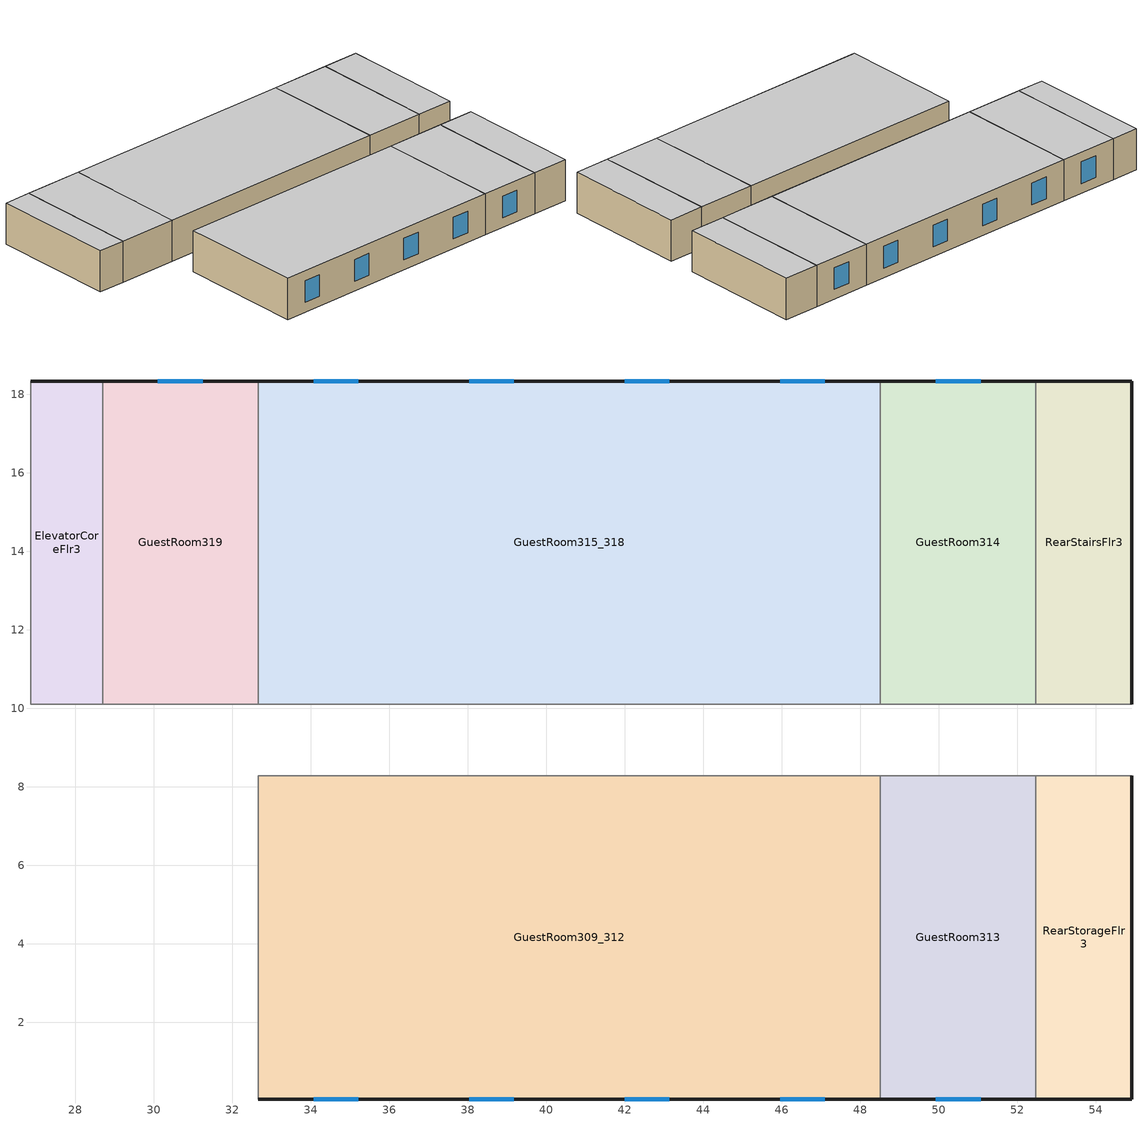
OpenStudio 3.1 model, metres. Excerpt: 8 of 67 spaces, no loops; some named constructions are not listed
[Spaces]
RearStairsFlr3
 floor to RearStairsFlr2 (NACM_Interior Floor): 54.91,18.34 54.91,10.11 52.47,10.11 52.47,18.34 z6.1
 wall outside (Base_CZ12-NonresMetalFrameWallU055): 54.91,10.11 54.91,18.34 52.47,18.34 z6.1:8.84
 wall to CorridorFlr3: 52.47,10.11 54.91,10.11 z6.1:8.84
 wall to GuestRoom314: 52.47,18.34 52.47,10.11 z6.1:8.84
 ceiling to RearStairsFlr4: 54.91,10.11 54.91,18.34 52.47,18.34 52.47,10.11 z8.84
GuestRoom309_312
 floor to GuestRoom209_212 (NACM_Interior Floor): 48.51,8.28 48.51,0.05 32.66,0.05 32.66,8.28 z6.1
 wall outside (Base_CZ12-ResMetalFrameWallU069): 32.66,0.05 48.51,0.05 z6.1:8.84
 wall to CorridorFlr3: 48.51,8.28 32.66,8.28 z6.1:8.84
 wall to GuestRoom306_308: 32.66,8.28 32.66,0.05 z6.1:8.84
 wall to GuestRoom313 (NACM_Interior Wall): 48.51,0.05 48.51,8.28 z6.1:8.84
 window (Base_AllCZ_FixedWinU36_Res): 34.07,0.05 35.21,0.05 / 38.04,0.05 39.18,0.05 / 42,0.05 43.14,0.05 / 45.96,0.05 47.1,0.05 z6.75:8.19
 ceiling to GuestRoom409_412: 48.51,0.05 48.51,8.28 32.66,8.28 32.66,0.05 z8.84
GuestRoom313
 floor to GuestRoom213 (NACM_Interior Floor): 52.47,8.28 52.47,0.05 48.51,0.05 48.51,8.28 z6.1
 wall outside (Base_CZ12-ResMetalFrameWallU069): 48.51,0.05 52.47,0.05 z6.1:8.84
 wall to CorridorFlr3: 52.47,8.28 48.51,8.28 z6.1:8.84
 wall to RearStorageFlr3 (NACM_Interior Wall): 52.47,0.05 52.47,8.28 z6.1:8.84
 window (Base_AllCZ_FixedWinU36_Res): 49.92,0.05 51.06,0.05 z6.75:8.19
 ceiling to GuestRoom413: 52.47,0.05 52.47,8.28 48.51,8.28 48.51,0.05 z8.84
RearStorageFlr3
 floor to RearStorageFlr2 (NACM_Interior Floor): 54.91,8.28 54.91,0.05 52.47,0.05 52.47,8.28 z6.1
 wall outside (Base_CZ12-NonresMetalFrameWallU055): 52.47,0.05 54.91,0.05 54.91,8.28 z6.1:8.84
 wall to CorridorFlr3: 54.91,8.28 52.47,8.28 z6.1:8.84
 ceiling to RearStorageFlr4: 54.91,0.05 54.91,8.28 52.47,8.28 52.47,0.05 z8.84
GuestRoom314
 floor to GuestRoom214 (NACM_Interior Floor): 52.47,18.34 52.47,10.11 48.51,10.11 48.51,18.34 z6.1
 wall outside (Base_CZ12-ResMetalFrameWallU069): 52.47,18.34 48.51,18.34 z6.1:8.84
 wall to CorridorFlr3: 48.51,10.11 52.47,10.11 z6.1:8.84
 wall to GuestRoom315_318 (NACM_Interior Wall): 48.51,18.34 48.51,10.11 z6.1:8.84
 window (Base_AllCZ_FixedWinU36_Res): 51.06,18.34 49.92,18.34 z6.75:8.19
 ceiling to GuestRoom414: 52.47,10.11 52.47,18.34 48.51,18.34 48.51,10.11 z8.84
GuestRoom315_318
 floor to GuestRoom215_218 (NACM_Interior Floor): 48.51,18.34 48.51,10.11 32.66,10.11 32.66,18.34 z6.1
 wall outside (Base_CZ12-ResMetalFrameWallU069): 48.51,18.34 32.66,18.34 z6.1:8.84
 wall to CorridorFlr3: 32.66,10.11 48.51,10.11 z6.1:8.84
 wall to GuestRoom319 (NACM_Interior Wall): 32.66,18.34 32.66,10.11 z6.1:8.84
 window (Base_AllCZ_FixedWinU36_Res): 47.1,18.34 45.96,18.34 / 43.14,18.34 42,18.34 / 39.18,18.34 38.04,18.34 / 35.21,18.34 34.07,18.34 z6.75:8.19
 ceiling to GuestRoom415_418: 48.51,10.11 48.51,18.34 32.66,18.34 32.66,10.11 z8.84
GuestRoom319
 floor to GuestRoom219 (NACM_Interior Floor): 32.66,18.34 32.66,10.11 28.7,10.11 28.7,18.34 z6.1
 wall outside (Base_CZ12-ResMetalFrameWallU069): 32.66,18.34 28.7,18.34 z6.1:8.84
 wall to CorridorFlr3: 28.7,10.11 32.66,10.11 z6.1:8.84
 wall to ElevatorCoreFlr3: 28.7,18.34 28.7,10.11 z6.1:8.84
 window (Base_AllCZ_FixedWinU36_Res): 31.25,18.34 30.11,18.34 z6.75:8.19
 ceiling to GuestRoom419: 32.66,10.11 32.66,18.34 28.7,18.34 28.7,10.11 z8.84
ElevatorCoreFlr3
 floor to ElevatorCoreFlr2 (NACM_Dropped Ceiling): 28.7,18.34 28.7,10.11 26.87,10.11 26.87,18.34 z6.1
 wall outside (Base_CZ12-NonresMetalFrameWallU055): 28.7,18.34 26.87,18.34 z6.1:8.84
 wall to CorridorFlr3: 26.87,18.34 26.87,10.11 28.7,10.11 z6.1:8.84
 ceiling to ElevatorCoreFlr4: 28.7,10.11 28.7,18.34 26.87,18.34 26.87,10.11 z8.84
[Schedule:Day]
GuestRoom309_312-ProcESch-da5; GuestRoom313-ProcESch-da5; GuestRoom314-ProcESch-da5; GuestRoom315_318-ProcESch-da5; GuestRoom319-ProcESch-da5; GuestRoom320_323-ProcESch-da5; GuestRoom324-ProcESch-da5; GuestRoom401-ProcESch-da5; GuestRoom402_405-ProcESch-da5; GuestRoom406_408-ProcESch-da5; GuestRoom409_412-ProcESch-da5; GuestRoom413-ProcESch-da5; GuestRoom414-ProcESch-da5; GuestRoom415_418-ProcESch-da5: 1, 0, 0.0332, 2, 0, 0.0325, 3, 0, 0.0314, 4, 0, 0.0309, 5, 0, 0.0298, 6, 0, 0.0306, 7, 0, 0.0349, 8, 0, 0.0388, 9, 0, 0.0375, 10, 0, 0.0343, 11, 0, 0.0334, 12, 0, 0.0339, 13, 0, 0.0353, 14, 0, 0.0345, 15, 0, 0.0354, 16, 0, 0.0357, 17, 0, 0.0366, 18, 0, 0.0401, 19, 0, 0.0437, 20, 0, 0.0439, 21, 0, 0.0416, 22, 0, 0.0394, 23, 0, 0.0368, 24, 0, 0.0335
GuestRoom309_312-ProcESch-da6; GuestRoom313-ProcESch-da6; GuestRoom314-ProcESch-da6; GuestRoom315_318-ProcESch-da6; GuestRoom319-ProcESch-da6; GuestRoom320_323-ProcESch-da6; GuestRoom324-ProcESch-da6; GuestRoom401-ProcESch-da6; GuestRoom402_405-ProcESch-da6; GuestRoom406_408-ProcESch-da6; GuestRoom409_412-ProcESch-da6; GuestRoom413-ProcESch-da6; GuestRoom414-ProcESch-da6; GuestRoom415_418-ProcESch-da6: 1, 0, 0.0355, 2, 0, 0.0339, 3, 0, 0.03, 4, 0, 0.0324, 5, 0, 0.0312, 6, 0, 0.031, 7, 0, 0.0316, 8, 0, 0.0344, 9, 0, 0.0394, 10, 0, 0.0382, 11, 0, 0.0375, 12, 0, 0.0382, 13, 0, 0.0389, 14, 0, 0.0395, 15, 0, 0.039, 16, 0, 0.0404, 17, 0, 0.0395, 18, 0, 0.0421, 19, 0, 0.0455, 20, 0, 0.0446, 21, 0, 0.0433, 22, 0, 0.0416, 23, 0, 0.0382, 24, 0, 0.0387
GuestRoom309_312-ProcESch-da7; GuestRoom313-ProcESch-da7; GuestRoom314-ProcESch-da7; GuestRoom315_318-ProcESch-da7; GuestRoom319-ProcESch-da7; GuestRoom320_323-ProcESch-da7; GuestRoom324-ProcESch-da7; GuestRoom401-ProcESch-da7; GuestRoom402_405-ProcESch-da7; GuestRoom406_408-ProcESch-da7; GuestRoom409_412-ProcESch-da7; GuestRoom413-ProcESch-da7; GuestRoom414-ProcESch-da7; GuestRoom415_418-ProcESch-da7: 1, 0, 0.0342, 2, 0, 0.0318, 3, 0, 0.0307, 4, 0, 0.0302, 5, 0, 0.0293, 6, 0, 0.0302, 7, 0, 0.0341, 8, 0, 0.0376, 9, 0, 0.0363, 10, 0, 0.0334, 11, 0, 0.0325, 12, 0, 0.033, 13, 0, 0.0342, 14, 0, 0.0335, 15, 0, 0.0343, 16, 0, 0.0347, 17, 0, 0.0357, 18, 0, 0.0392, 19, 0, 0.0426, 20, 0, 0.0427, 21, 0, 0.0406, 22, 0, 0.0386, 23, 0, 0.0361, 24, 0, 0.0332
GuestRoom309_312-ProcESch-da8; GuestRoom313-ProcESch-da8; GuestRoom314-ProcESch-da8; GuestRoom315_318-ProcESch-da8; GuestRoom319-ProcESch-da8; GuestRoom320_323-ProcESch-da8; GuestRoom324-ProcESch-da8; GuestRoom401-ProcESch-da8; GuestRoom402_405-ProcESch-da8; GuestRoom406_408-ProcESch-da8; GuestRoom409_412-ProcESch-da8; GuestRoom413-ProcESch-da8; GuestRoom414-ProcESch-da8; GuestRoom415_418-ProcESch-da8: 1, 0, 0.0359, 2, 0, 0.0343, 3, 0, 0.0337, 4, 0, 0.0328, 5, 0, 0.0317, 6, 0, 0.0315, 7, 0, 0.0322, 8, 0, 0.0349, 9, 0, 0.0397, 10, 0, 0.0386, 11, 0, 0.0379, 12, 0, 0.0387, 13, 0, 0.0395, 14, 0, 0.0401, 15, 0, 0.0396, 16, 0, 0.0407, 17, 0, 0.04, 18, 0, 0.0425, 19, 0, 0.0457, 20, 0, 0.0448, 21, 0, 0.0437, 22, 0, 0.0419, 23, 0, 0.0386, 24, 0, 0.039
GuestRoom309_312-ProcESch-da9; GuestRoom313-ProcESch-da9; GuestRoom314-ProcESch-da9; GuestRoom315_318-ProcESch-da9; GuestRoom319-ProcESch-da9; GuestRoom320_323-ProcESch-da9; GuestRoom324-ProcESch-da9; GuestRoom401-ProcESch-da9; GuestRoom402_405-ProcESch-da9; GuestRoom406_408-ProcESch-da9; GuestRoom409_412-ProcESch-da9; GuestRoom413-ProcESch-da9; GuestRoom414-ProcESch-da9; GuestRoom415_418-ProcESch-da9: 1, 0, 0.0342, 2, 0, 0.0334, 3, 0, 0.0322, 4, 0, 0.0317, 5, 0, 0.0307, 6, 0, 0.0317, 7, 0, 0.0358, 8, 0, 0.0394, 9, 0, 0.038, 10, 0, 0.0349, 11, 0, 0.034, 12, 0, 0.0345, 13, 0, 0.0358, 14, 0, 0.035, 15, 0, 0.0358, 16, 0, 0.0362, 17, 0, 0.0373, 18, 0, 0.041, 19, 0, 0.0445, 20, 0, 0.0447, 21, 0, 0.0425, 22, 0, 0.0404, 23, 0, 0.0378, 24, 0, 0.0347
GuestRoom309_312-ProcESch-da10; GuestRoom313-ProcESch-da10; GuestRoom314-ProcESch-da10; GuestRoom315_318-ProcESch-da10; GuestRoom319-ProcESch-da10; GuestRoom320_323-ProcESch-da10; GuestRoom324-ProcESch-da10; GuestRoom401-ProcESch-da10; GuestRoom402_405-ProcESch-da10; GuestRoom406_408-ProcESch-da10; GuestRoom409_412-ProcESch-da10; GuestRoom413-ProcESch-da10; GuestRoom414-ProcESch-da10; GuestRoom415_418-ProcESch-da10: 1, 0, 0.0371, 2, 0, 0.0354, 3, 0, 0.0348, 4, 0, 0.034, 5, 0, 0.0331, 6, 0, 0.0329, 7, 0, 0.0338, 8, 0, 0.0361, 9, 0, 0.0404, 10, 0, 0.0395, 11, 0, 0.0387, 12, 0, 0.0394, 13, 0, 0.0402, 14, 0, 0.0408, 15, 0, 0.0404, 16, 0, 0.0414, 17, 0, 0.041, 18, 0, 0.0434, 19, 0, 0.0464, 20, 0, 0.0456, 21, 0, 0.0445, 22, 0, 0.0428, 23, 0, 0.0397, 24, 0, 0.0396
GuestRoom309_312-ProcESch-da11; GuestRoom313-ProcESch-da11; GuestRoom314-ProcESch-da11; GuestRoom315_318-ProcESch-da11; GuestRoom319-ProcESch-da11; GuestRoom320_323-ProcESch-da11; GuestRoom324-ProcESch-da11; GuestRoom401-ProcESch-da11; GuestRoom402_405-ProcESch-da11; GuestRoom406_408-ProcESch-da11; GuestRoom409_412-ProcESch-da11; GuestRoom413-ProcESch-da11; GuestRoom414-ProcESch-da11; GuestRoom415_418-ProcESch-da11: 1, 0, 0.036, 2, 0, 0.0349, 3, 0, 0.0338, 4, 0, 0.0333, 5, 0, 0.0324, 6, 0, 0.0337, 7, 0, 0.0374, 8, 0, 0.0404, 9, 0, 0.0391, 10, 0, 0.0363, 11, 0, 0.0353, 12, 0, 0.0358, 13, 0, 0.037, 14, 0, 0.0364, 15, 0, 0.037, 16, 0, 0.0376, 17, 0, 0.0392, 18, 0, 0.043, 19, 0, 0.0463, 20, 0, 0.0461, 21, 0, 0.0442, 22, 0, 0.0423, 23, 0, 0.0397, 24, 0, 0.037
GuestRoom309_312-ProcESch-da12; GuestRoom313-ProcESch-da12; GuestRoom314-ProcESch-da12; GuestRoom315_318-ProcESch-da12; GuestRoom319-ProcESch-da12; GuestRoom320_323-ProcESch-da12; GuestRoom324-ProcESch-da12; GuestRoom401-ProcESch-da12; GuestRoom402_405-ProcESch-da12; GuestRoom406_408-ProcESch-da12; GuestRoom409_412-ProcESch-da12; GuestRoom413-ProcESch-da12; GuestRoom414-ProcESch-da12; GuestRoom415_418-ProcESch-da12: 1, 0, 0.0392, 2, 0, 0.0374, 3, 0, 0.0368, 4, 0, 0.036, 5, 0, 0.0353, 6, 0, 0.0352, 7, 0, 0.0365, 8, 0, 0.0384, 9, 0, 0.0418, 10, 0, 0.0412, 11, 0, 0.0403, 12, 0, 0.041, 13, 0, 0.0419, 14, 0, 0.0425, 15, 0, 0.0423, 16, 0, 0.0429, 17, 0, 0.0432, 18, 0, 0.0454, 19, 0, 0.0477, 20, 0, 0.0471, 21, 0, 0.0463, 22, 0, 0.0444, 23, 0, 0.0418, 24, 0, 0.0408
GuestRoom309_312-ProcESch-da13; GuestRoom313-ProcESch-da13; GuestRoom314-ProcESch-da13; GuestRoom315_318-ProcESch-da13; GuestRoom319-ProcESch-da13; GuestRoom320_323-ProcESch-da13; GuestRoom324-ProcESch-da13; GuestRoom401-ProcESch-da13; GuestRoom402_405-ProcESch-da13; GuestRoom406_408-ProcESch-da13; GuestRoom409_412-ProcESch-da13; GuestRoom413-ProcESch-da13; GuestRoom414-ProcESch-da13; GuestRoom415_418-ProcESch-da13: 1, 0, 0.038, 2, 0, 0.0367, 3, 0, 0.0357, 4, 0, 0.0351, 5, 0, 0.0345, 6, 0, 0.0362, 7, 0, 0.0394, 8, 0, 0.0418, 9, 0, 0.0405, 10, 0, 0.0378, 11, 0, 0.0368, 12, 0, 0.0373, 13, 0, 0.0383, 14, 0, 0.038, 15, 0, 0.0384, 16, 0, 0.0391, 17, 0, 0.0411, 18, 0, 0.0451, 19, 0, 0.0482, 20, 0, 0.0476, 21, 0, 0.046, 22, 0, 0.0444, 23, 0, 0.0418, 24, 0, 0.0395
GuestRoom309_312-ProcESch-da14; GuestRoom313-ProcESch-da14; GuestRoom314-ProcESch-da14; GuestRoom315_318-ProcESch-da14; GuestRoom319-ProcESch-da14; GuestRoom320_323-ProcESch-da14; GuestRoom324-ProcESch-da14; GuestRoom401-ProcESch-da14; GuestRoom402_405-ProcESch-da14; GuestRoom406_408-ProcESch-da14; GuestRoom409_412-ProcESch-da14; GuestRoom413-ProcESch-da14; GuestRoom414-ProcESch-da14; GuestRoom415_418-ProcESch-da14: 1, 0, 0.0404, 2, 0, 0.0345, 3, 0, 0.034, 4, 0, 0.0332, 5, 0, 0.0327, 6, 0, 0.0327, 7, 0, 0.0341, 8, 0, 0.0359, 9, 0, 0.0385, 10, 0, 0.0383, 11, 0, 0.0374, 12, 0, 0.0381, 13, 0, 0.039, 14, 0, 0.0396, 15, 0, 0.0395, 16, 0, 0.0397, 17, 0, 0.0403, 18, 0, 0.0423, 19, 0, 0.0439, 20, 0, 0.0434, 21, 0, 0.0428, 22, 0, 0.0411, 23, 0, 0.0393, 24, 0, 0.0379
GuestRoom309_312-ProcESch-da15; GuestRoom313-ProcESch-da15; GuestRoom314-ProcESch-da15; GuestRoom315_318-ProcESch-da15; GuestRoom319-ProcESch-da15; GuestRoom320_323-ProcESch-da15; GuestRoom324-ProcESch-da15; GuestRoom401-ProcESch-da15; GuestRoom402_405-ProcESch-da15; GuestRoom406_408-ProcESch-da15; GuestRoom409_412-ProcESch-da15; GuestRoom413-ProcESch-da15; GuestRoom414-ProcESch-da15; GuestRoom415_418-ProcESch-da15: 1, 0, 0.0398, 2, 0, 0.0401, 3, 0, 0.039, 4, 0, 0.0384, 5, 0, 0.0379, 6, 0, 0.04, 7, 0, 0.0431, 8, 0, 0.0452, 9, 0, 0.044, 10, 0, 0.0416, 11, 0, 0.0405, 12, 0, 0.041, 13, 0, 0.0418, 14, 0, 0.0416, 15, 0, 0.0416, 16, 0, 0.0425, 17, 0, 0.0452, 18, 0, 0.0494, 19, 0, 0.0522, 20, 0, 0.0511, 21, 0, 0.0495, 22, 0, 0.048, 23, 0, 0.0454, 24, 0, 0.0433
GuestRoom309_312-ProcESch-da16; GuestRoom313-ProcESch-da16; GuestRoom314-ProcESch-da16; GuestRoom315_318-ProcESch-da16; GuestRoom319-ProcESch-da16; GuestRoom320_323-ProcESch-da16; GuestRoom324-ProcESch-da16; GuestRoom401-ProcESch-da16; GuestRoom402_405-ProcESch-da16; GuestRoom406_408-ProcESch-da16; GuestRoom409_412-ProcESch-da16; GuestRoom413-ProcESch-da16; GuestRoom414-ProcESch-da16; GuestRoom415_418-ProcESch-da16: 1, 0, 0.0403, 2, 0, 0.0426, 3, 0, 0.042, 4, 0, 0.0411, 5, 0, 0.0405, 6, 0, 0.0405, 7, 0, 0.0422, 8, 0, 0.0445, 9, 0, 0.0476, 10, 0, 0.0473, 11, 0, 0.0462, 12, 0, 0.0471, 13, 0, 0.0482, 14, 0, 0.049, 15, 0, 0.0488, 16, 0, 0.0491, 17, 0, 0.05, 18, 0, 0.0523, 19, 0, 0.0542, 20, 0, 0.0535, 21, 0, 0.0527, 22, 0, 0.0507, 23, 0, 0.0486, 24, 0, 0.0468
GuestRoom309_312-ProcESch-da17; GuestRoom313-ProcESch-da17; GuestRoom314-ProcESch-da17; GuestRoom315_318-ProcESch-da17; GuestRoom319-ProcESch-da17; GuestRoom320_323-ProcESch-da17; GuestRoom324-ProcESch-da17; GuestRoom401-ProcESch-da17; GuestRoom402_405-ProcESch-da17; GuestRoom406_408-ProcESch-da17; GuestRoom409_412-ProcESch-da17; GuestRoom413-ProcESch-da17; GuestRoom414-ProcESch-da17; GuestRoom415_418-ProcESch-da17: 1, 0, 0.0398, 2, 0, 0.0365, 3, 0, 0.0355, 4, 0, 0.0349, 5, 0, 0.0345, 6, 0, 0.0364, 7, 0, 0.0392, 8, 0, 0.0412, 9, 0, 0.04, 10, 0, 0.0377, 11, 0, 0.0367, 12, 0, 0.037, 13, 0, 0.0378, 14, 0, 0.0377, 15, 0, 0.0378, 16, 0, 0.0387, 17, 0, 0.0411, 18, 0, 0.0449, 19, 0, 0.0475, 20, 0, 0.0466, 21, 0, 0.0451, 22, 0, 0.0437, 23, 0, 0.0413, 24, 0, 0.0394
GuestRoom309_312-ProcESch-da18; GuestRoom313-ProcESch-da18; GuestRoom314-ProcESch-da18; GuestRoom315_318-ProcESch-da18; GuestRoom319-ProcESch-da18; GuestRoom320_323-ProcESch-da18; GuestRoom324-ProcESch-da18; GuestRoom401-ProcESch-da18; GuestRoom402_405-ProcESch-da18; GuestRoom406_408-ProcESch-da18; GuestRoom409_412-ProcESch-da18; GuestRoom413-ProcESch-da18; GuestRoom414-ProcESch-da18; GuestRoom415_418-ProcESch-da18: 1, 0, 0.0405, 2, 0, 0.0386, 3, 0, 0.0379, 4, 0, 0.0371, 5, 0, 0.0366, 6, 0, 0.0366, 7, 0, 0.0381, 8, 0, 0.0406, 9, 0, 0.043, 10, 0, 0.0427, 11, 0, 0.0417, 12, 0, 0.0425, 13, 0, 0.0435, 14, 0, 0.0442, 15, 0, 0.044, 16, 0, 0.0443, 17, 0, 0.0452, 18, 0, 0.0472, 19, 0, 0.0488, 20, 0, 0.0482, 21, 0, 0.0474, 22, 0, 0.0455, 23, 0, 0.0434, 24, 0, 0.0418
GuestRoom309_312-ProcESch-da19; GuestRoom313-ProcESch-da19; GuestRoom314-ProcESch-da19; GuestRoom315_318-ProcESch-da19; GuestRoom319-ProcESch-da19; GuestRoom320_323-ProcESch-da19; GuestRoom324-ProcESch-da19; GuestRoom401-ProcESch-da19; GuestRoom402_405-ProcESch-da19; GuestRoom406_408-ProcESch-da19; GuestRoom409_412-ProcESch-da19; GuestRoom413-ProcESch-da19; GuestRoom414-ProcESch-da19; GuestRoom415_418-ProcESch-da19: 1, 0, 0.0396, 2, 0, 0.0382, 3, 0, 0.0372, 4, 0, 0.0366, 5, 0, 0.0361, 6, 0, 0.0381, 7, 0, 0.0411, 8, 0, 0.0434, 9, 0, 0.0422, 10, 0, 0.0398, 11, 0, 0.0388, 12, 0, 0.0393, 13, 0, 0.0401, 14, 0, 0.04, 15, 0, 0.04, 16, 0, 0.0409, 17, 0, 0.0436, 18, 0, 0.0475, 19, 0, 0.0501, 20, 0, 0.0489, 21, 0, 0.0474, 22, 0, 0.0458, 23, 0, 0.0433, 24, 0, 0.0414
GuestRoom309_312-ProcESch-da20; GuestRoom313-ProcESch-da20; GuestRoom314-ProcESch-da20; GuestRoom315_318-ProcESch-da20; GuestRoom319-ProcESch-da20; GuestRoom320_323-ProcESch-da20; GuestRoom324-ProcESch-da20; GuestRoom401-ProcESch-da20; GuestRoom402_405-ProcESch-da20; GuestRoom406_408-ProcESch-da20; GuestRoom409_412-ProcESch-da20; GuestRoom413-ProcESch-da20; GuestRoom414-ProcESch-da20; GuestRoom415_418-ProcESch-da20: 1, 0, 0.0378, 2, 0, 0.0326, 3, 0, 0.032, 4, 0, 0.0313, 5, 0, 0.0305, 6, 0, 0.0304, 7, 0, 0.0314, 8, 0, 0.0337, 9, 0, 0.0369, 10, 0, 0.036, 11, 0, 0.0351, 12, 0, 0.0358, 13, 0, 0.0365, 14, 0, 0.0372, 15, 0, 0.037, 16, 0, 0.0379, 17, 0, 0.0378, 18, 0, 0.0399, 19, 0, 0.0423, 20, 0, 0.0416, 21, 0, 0.0407, 22, 0, 0.0391, 23, 0, 0.0364, 24, 0, 0.036
GuestRoom309_312-ProcESch-da21; GuestRoom313-ProcESch-da21; GuestRoom314-ProcESch-da21; GuestRoom315_318-ProcESch-da21; GuestRoom319-ProcESch-da21; GuestRoom320_323-ProcESch-da21; GuestRoom324-ProcESch-da21; GuestRoom401-ProcESch-da21; GuestRoom402_405-ProcESch-da21; GuestRoom406_408-ProcESch-da21; GuestRoom409_412-ProcESch-da21; GuestRoom413-ProcESch-da21; GuestRoom414-ProcESch-da21; GuestRoom415_418-ProcESch-da21: 1, 0, 0.0365, 2, 0, 0.0372, 3, 0, 0.0361, 4, 0, 0.0355, 5, 0, 0.0347, 6, 0, 0.0362, 7, 0, 0.0399, 8, 0, 0.0431, 9, 0, 0.0416, 10, 0, 0.0383, 11, 0, 0.0372, 12, 0, 0.0378, 13, 0, 0.0391, 14, 0, 0.0387, 15, 0, 0.0393, 16, 0, 0.04, 17, 0, 0.0419, 18, 0, 0.046, 19, 0, 0.0493, 20, 0, 0.0488, 21, 0, 0.0469, 22, 0, 0.045, 23, 0, 0.0422, 24, 0, 0.0393
GuestRoom309_312-ProcESch-da22; GuestRoom313-ProcESch-da22; GuestRoom314-ProcESch-da22; GuestRoom315_318-ProcESch-da22; GuestRoom319-ProcESch-da22; GuestRoom320_323-ProcESch-da22; GuestRoom324-ProcESch-da22; GuestRoom401-ProcESch-da22; GuestRoom402_405-ProcESch-da22; GuestRoom406_408-ProcESch-da22; GuestRoom409_412-ProcESch-da22; GuestRoom413-ProcESch-da22; GuestRoom414-ProcESch-da22: 1, 0, 0.0347, 2, 0, 0.0364, 3, 0, 0.0388, 4, 0, 0.0348, 5, 0, 0.0334, 6, 0, 0.0332, 7, 0, 0.0338, 8, 0, 0.0369, 9, 0, 0.0426, 10, 0, 0.0412, 11, 0, 0.0406, 12, 0, 0.0413, 13, 0, 0.0421, 14, 0, 0.0427, 15, 0, 0.0421, 16, 0, 0.0436, 17, 0, 0.0423, 18, 0, 0.045, 19, 0, 0.0489, 20, 0, 0.0478, 21, 0, 0.0464, 22, 0, 0.0445, 23, 0, 0.0404, 24, 0, 0.0414
GuestRoom309_312-ProcESch-da23; GuestRoom313-ProcESch-da23; GuestRoom314-ProcESch-da23; GuestRoom315_318-ProcESch-da23; GuestRoom319-ProcESch-da23; GuestRoom320_323-ProcESch-da23; GuestRoom324-ProcESch-da23; GuestRoom401-ProcESch-da23; GuestRoom402_405-ProcESch-da23; GuestRoom406_408-ProcESch-da23; GuestRoom409_412-ProcESch-da23; GuestRoom413-ProcESch-da23; GuestRoom414-ProcESch-da23: 1, 0, 0.0334, 2, 0, 0.0327, 3, 0, 0.0316, 4, 0, 0.0311, 5, 0, 0.03, 6, 0, 0.0309, 7, 0, 0.0352, 8, 0, 0.039, 9, 0, 0.0377, 10, 0, 0.0345, 11, 0, 0.0336, 12, 0, 0.0341, 13, 0, 0.0355, 14, 0, 0.0348, 15, 0, 0.0357, 16, 0, 0.036, 17, 0, 0.0369, 18, 0, 0.0404, 19, 0, 0.0439, 20, 0, 0.0441, 21, 0, 0.0419, 22, 0, 0.0397, 23, 0, 0.0371, 24, 0, 0.0339
GuestRoom309_312-ProcESch-da24; GuestRoom313-ProcESch-da24; GuestRoom314-ProcESch-da24; GuestRoom315_318-ProcESch-da24; GuestRoom319-ProcESch-da24; GuestRoom320_323-ProcESch-da24; GuestRoom324-ProcESch-da24; GuestRoom401-ProcESch-da24; GuestRoom402_405-ProcESch-da24; GuestRoom406_408-ProcESch-da24; GuestRoom409_412-ProcESch-da24; GuestRoom413-ProcESch-da24; GuestRoom414-ProcESch-da24: 1, 0, 0.0341, 2, 0, 0.0327, 3, 0, 0.0321, 4, 0, 0.0313, 5, 0, 0.0301, 6, 0, 0.0299, 7, 0, 0.0305, 8, 0, 0.0334, 9, 0, 0.0388, 10, 0, 0.0374, 11, 0, 0.0368, 12, 0, 0.0374, 13, 0, 0.0381, 14, 0, 0.0386, 15, 0, 0.0379, 16, 0, 0.0393, 17, 0, 0.0378, 18, 0, 0.0404, 19, 0, 0.0443, 20, 0, 0.0432, 21, 0, 0.0418, 22, 0, 0.0401, 23, 0, 0.0361, 24, 0, 0.0374
GuestRoom309_312-ProcESch-da25; GuestRoom313-ProcESch-da25; GuestRoom314-ProcESch-da25; GuestRoom315_318-ProcESch-da25; GuestRoom319-ProcESch-da25; GuestRoom320_323-ProcESch-da25; GuestRoom324-ProcESch-da25; GuestRoom401-ProcESch-da25; GuestRoom402_405-ProcESch-da25; GuestRoom406_408-ProcESch-da25; GuestRoom409_412-ProcESch-da25; GuestRoom413-ProcESch-da25; GuestRoom414-ProcESch-da25: 1, 0, 0.0328, 2, 0, 0.0322, 3, 0, 0.0311, 4, 0, 0.0307, 5, 0, 0.0296, 6, 0, 0.0305, 7, 0, 0.0349, 8, 0, 0.0387, 9, 0, 0.0374, 10, 0, 0.0342, 11, 0, 0.0333, 12, 0, 0.0338, 13, 0, 0.0351, 14, 0, 0.0343, 15, 0, 0.0352, 16, 0, 0.0355, 17, 0, 0.0362, 18, 0, 0.0396, 19, 0, 0.0432, 20, 0, 0.0436, 21, 0, 0.0412, 22, 0, 0.0391, 23, 0, 0.0364, 24, 0, 0.0331
GuestRoom313-ProcESch-da1; GuestRoom314-ProcESch-da1; GuestRoom315_318-ProcESch-da1; GuestRoom319-ProcESch-da1; GuestRoom320_323-ProcESch-da1; GuestRoom324-ProcESch-da1; GuestRoom401-ProcESch-da1; GuestRoom402_405-ProcESch-da1; GuestRoom406_408-ProcESch-da1; GuestRoom409_412-ProcESch-da1; GuestRoom413-ProcESch-da1; GuestRoom414-ProcESch-da1; GuestRoom415_418-ProcESch-da1: 1, 0, 0.0341, 2, 0, 0.0327, 3, 0, 0.0321, 4, 0, 0.0313, 5, 0, 0.0301, 6, 0, 0.0299, 7, 0, 0.0305, 8, 0, 0.0334, 9, 0, 0.0388, 10, 0, 0.0374, 11, 0, 0.0368, 12, 0, 0.0375, 13, 0, 0.0381, 14, 0, 0.0386, 15, 0, 0.038, 16, 0, 0.0395, 17, 0, 0.038, 18, 0, 0.0405, 19, 0, 0.0444, 20, 0, 0.0433, 21, 0, 0.042, 22, 0, 0.0402, 23, 0, 0.0363, 24, 0, 0.0375
GuestRoom313-ProcESch-da2; GuestRoom314-ProcESch-da2; GuestRoom315_318-ProcESch-da2; GuestRoom319-ProcESch-da2; GuestRoom320_323-ProcESch-da2; GuestRoom324-ProcESch-da2; GuestRoom401-ProcESch-da2; GuestRoom402_405-ProcESch-da2; GuestRoom406_408-ProcESch-da2; GuestRoom409_412-ProcESch-da2; GuestRoom413-ProcESch-da2; GuestRoom414-ProcESch-da2; GuestRoom415_418-ProcESch-da2: 1, 0, 0.0327, 2, 0, 0.0322, 3, 0, 0.0311, 4, 0, 0.0306, 5, 0, 0.0296, 6, 0, 0.0304, 7, 0, 0.0348, 8, 0, 0.0387, 9, 0, 0.0374, 10, 0, 0.0342, 11, 0, 0.0333, 12, 0, 0.0337, 13, 0, 0.0351, 14, 0, 0.0342, 15, 0, 0.0351, 16, 0, 0.0353, 17, 0, 0.0359, 18, 0, 0.0394, 19, 0, 0.043, 20, 0, 0.0434, 21, 0, 0.041, 22, 0, 0.0389, 23, 0, 0.0363, 24, 0, 0.0329
GuestRoom313-ProcESch-da3; GuestRoom314-ProcESch-da3; GuestRoom315_318-ProcESch-da3; GuestRoom319-ProcESch-da3; GuestRoom320_323-ProcESch-da3; GuestRoom324-ProcESch-da3; GuestRoom401-ProcESch-da3; GuestRoom402_405-ProcESch-da3; GuestRoom406_408-ProcESch-da3; GuestRoom409_412-ProcESch-da3; GuestRoom413-ProcESch-da3; GuestRoom414-ProcESch-da3; GuestRoom415_418-ProcESch-da3: 1, 0, 0, 2, 0, 0, 3, 0, 0, 4, 0, 0, 5, 0, 0, 6, 0, 0, 7, 0, 0, 8, 0, 0, 9, 0, 0, 10, 0, 0, 11, 0, 0, 12, 0, 0, 13, 0, 0, 14, 0, 0, 15, 0, 0, 16, 0, 0, 17, 0, 0, 18, 0, 0, 19, 0, 0, 20, 0, 0, 21, 0, 0, 22, 0, 0, 23, 0, 0, 24, 0, 0
GuestRoom313-ProcESch-da4; GuestRoom314-ProcESch-da4; GuestRoom315_318-ProcESch-da4; GuestRoom319-ProcESch-da4; GuestRoom320_323-ProcESch-da4; GuestRoom324-ProcESch-da4; GuestRoom401-ProcESch-da4; GuestRoom402_405-ProcESch-da4; GuestRoom406_408-ProcESch-da4; GuestRoom409_412-ProcESch-da4; GuestRoom413-ProcESch-da4; GuestRoom414-ProcESch-da4; GuestRoom415_418-ProcESch-da4: 1, 0, 0.0345, 2, 0, 0.033, 3, 0, 0.0324, 4, 0, 0.0315, 5, 0, 0.0303, 6, 0, 0.0301, 7, 0, 0.0306, 8, 0, 0.0335, 9, 0, 0.0388, 10, 0, 0.0375, 11, 0, 0.0369, 12, 0, 0.0376, 13, 0, 0.0384, 14, 0, 0.0389, 15, 0, 0.0384, 16, 0, 0.0398, 17, 0, 0.0385, 18, 0, 0.041, 19, 0, 0.0448, 20, 0, 0.0437, 21, 0, 0.0424, 22, 0, 0.0407, 23, 0, 0.0368, 24, 0, 0.0378
